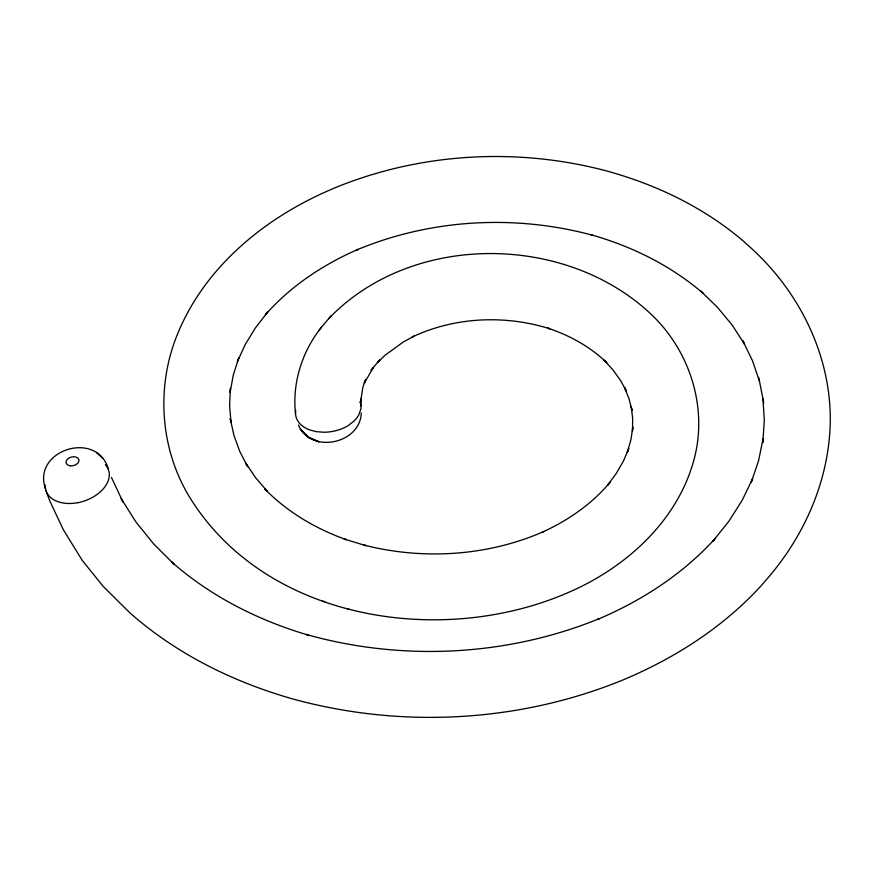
<?xml version="1.0" encoding="UTF-8"?>
<svg xmlns="http://www.w3.org/2000/svg" width="874" height="874" viewBox="0 0 874 874"><rect width="100%" height="100%" fill="white"/><g stroke="black" fill="none" stroke-linecap="round" stroke-linejoin="round"><path stroke-width="1.31" d="M45.328 485.015L45.361 488.009M295.696 410.387C294.625 416.395 297.553 422.524 302.47 425.977A34.589 23.063 -10.5 0 0 309.746 429.942L316.388 431.669L324.014 432.248A33.649 22.211 -9.9 0 0 339.975 429.462L343.285 428.184A30.645 20.277 -9.9 0 0 348.081 425.671L353.981 421.115A35.168 23.467 -9.5 0 0 359.028 414.407L360.962 408.693L360.733 398.937L360.427 402.98L362.852 387.258L365.693 379.392L364.261 383.162L373.449 367.408L371.024 370.336L379.775 359.837L377.513 362.579L385.008 355.27L403.242 342.029L414.014 336.217L411.971 337.124C454.633 316.858 504.932 314.684 549.801 328.766L547.758 328.143C569.586 335.299 590.169 346.694 606.764 362.71L604.054 360.143L612.882 369.822L620.343 380.157L626.374 391.06L624.462 387.401L628.974 398.631L632.033 410.551L631.246 406.585L632.689 418.712L632.492 431.188L632.809 427.168L630.93 439.688L627.324 452.328L628.788 448.482L623.457 460.991L616.356 473.337L607.659 485.168L610.019 482.328C591.807 504.123 567.925 520.533 542.197 532.244L544.109 531.403C487.889 556.137 423.398 560.234 364.054 545.092L365.824 545.638L344.116 538.996L346.268 539.662C315.842 528.814 287.295 512.066 264.669 488.839L267.411 491.461L255.623 477.717L245.758 463.133L247.626 466.694L239.705 451.257L233.904 435.241L230.223 418.548L231.009 422.524L229.589 405.602L230.441 388.318L230.135 392.339L233.292 375.077L238.81 357.805L237.357 361.607L245.19 344.618L255.372 327.958L267.706 312.051L265.379 314.848C290.594 286.093 323.096 264.593 357.99 249.374L356.155 250.183C430.445 218.915 515.136 214.25 592.801 235.292L590.955 234.724C631.858 246.326 670.871 265.521 703.177 293.38L700.577 290.911L717.51 307.364L732.303 325.27L744.604 344.247L742.725 340.663L752.47 360.656L759.484 381.348M361.312 412.943C360.219 444.014 310.74 454.262 298.471 425.059M321.49 327.258C302.131 351.337 292.003 383.063 295.565 413.915M328.69 318.66C411.796 231.741 566.734 233.008 652.507 315.569C688.788 350.638 706.563 404.105 695.453 453.693C681.054 517.277 628.898 565.686 570.962 591.337L569.05 592.179C442.069 648.038 264.101 620.835 188.565 495.438C159.844 447.204 156.184 385.904 177.498 334.152C204.855 266.876 264.756 218.019 330.186 189.866L332.022 189.046C418.864 152.491 517.867 146.887 608.675 171.49L610.511 172.058C659.313 185.9 705.864 208.766 744.419 242.011L747.019 244.48C797.121 287.928 830.18 351.938 830.3 418.886C830.06 478.985 804.43 536.986 764.783 581.505L762.489 584.269C724.71 626.09 676.487 657.281 624.812 679.164L623.031 679.95C518.118 722.831 398.992 728.807 289.993 698.173L288.103 697.594C230.288 680.573 175.204 652.889 129.865 612.838L103.241 586.454L82.396 560.605L63.299 529.677L49.621 500.529L46.038 490.915M319.065 330.186L330.951 315.929M322.659 601.061L324.811 601.727M347.197 608.555L348.966 609.102M108.354 469.13C97.145 429.505 31.617 449.946 45.524 488.992M102.619 458.173L96.555 452.623M111.457 477.423L123.037 502.135L121.158 498.53L135.852 521.865L153.638 543.912L174.112 564.298L171.49 561.807C210.678 596.429 258.289 620.387 308.271 635.092L306.381 634.513C402.291 661.476 507.128 656.308 599.444 618.584L597.663 619.382C641.8 600.678 683.009 574.065 715.271 538.351L712.976 541.115L728.949 521.155L742.245 500.201L752.612 478.723L751.17 482.503L758.621 460.598L763.089 438.606L762.784 442.615L764.324 420.536L762.958 398.828M360.186 401.701L361.093 405.842M758.708 377.404L763.745 402.805M105.372 464.629A32.928 21.774 -18.3 0 1 96.522 494.87A33.605 22.232 -18.3 0 1 78.278 502.648M78.321 502.594A32.928 21.774 -18.3 0 1 45.426 488.053M318.802 441.785L308.566 437.393L300.405 429.178L308.566 437.393L318.802 441.785M70.139 465.809A6.621 4.414 -14.2 0 0 78.955 459.757A6.621 4.414 -14.2 0 0 68.467 458.347A6.621 4.414 -14.2 0 0 70.139 465.809"/></g></svg>
